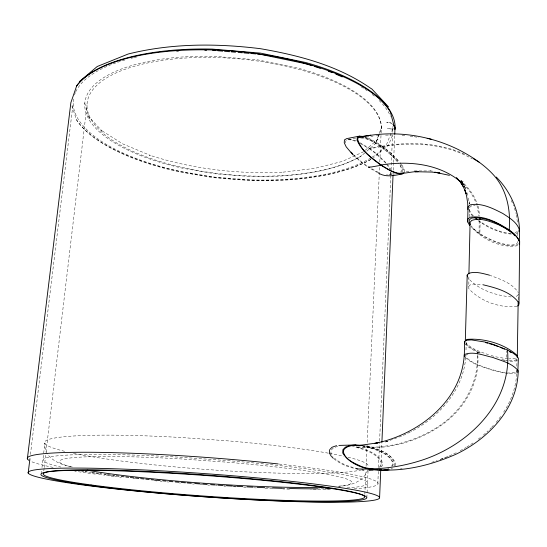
<?xml version="1.0" encoding="UTF-8"?>
<svg xmlns="http://www.w3.org/2000/svg" width="547" height="547" viewBox="0 0 547 547"><rect width="100%" height="100%" fill="white"/><g stroke="black" fill="none" stroke-linecap="round" stroke-linejoin="round"><path stroke-width="0.41" stroke-dasharray="2.73 2.05" d="M517.818 235.668L517.865 231.449M516.826 366.196L516.949 358.682M518.207 299.79L518.289 294.272M506.501 357.328L506.618 350.887M518.57 243.771C513.1 247.812 505.736 244.851 499.787 243.545C492.485 241.145 485.517 237.822 479.056 233.658L479.199 220.051M517.592 241.528L517.243 243.121C512.074 246.957 505.1 244.147 499.473 242.916C492.573 240.639 485.982 237.501 479.876 233.555L480.122 221.603L478.194 220.099M469.299 216.701L469.627 207.395L471.87 205.631M517.018 306.457C499.931 308.255 480.471 301.431 468.827 288.7L468.882 275.503M464.67 343.42L466.94 345.991L471.206 348.918L477.066 351.947C480.088 383.57 461.292 413.293 434.53 428.937C421.669 436.725 407.44 442.099 392.698 445.026C383.173 446.345 373.334 448.492 363.864 445.955M477.811 355.276C479.89 384.021 463.097 410.872 439.651 426.387C427.904 434.311 414.811 440.096 401.136 443.747C388.664 446.277 375.502 449.613 362.859 446.502M477.832 354.429L477.893 351.899L468.355 346.272L466.229 343.851L466.229 341.978L465.948 351.824M402.202 171.71L402.305 169.194L399.809 164.374M404.206 171.874L404.281 169.878L402.606 166.09L400.206 162.774M390.736 172.059L390.667 173.734L388.849 174.999L386.291 174.944M377.813 483.692L378.353 470.899M378.497 467.487L379.577 441.901M379.611 441.046L390.811 175.785M390.845 174.931L391.023 170.664M391.064 169.816L392.5 135.697M392.643 132.285L392.787 128.873A161.556 63.725 5.2 0 0 392.821 126.596M391.864 174.609L391.919 173.283M380.869 467.111L381.868 443.22M393.067 174.425L393.211 171.013M393.245 170.158L393.532 163.327M393.567 162.48L394.702 135.171M366.859 497.647L367.044 493.415M367.085 492.567L368.083 470.153M395.207 465.661L395.344 462.618C389.197 451.207 374.791 447.836 363.017 445.443M364.835 494.358L365.909 470.495M366.1 466.235L379.57 167.143M379.803 162.028L381.068 133.906M381.109 133.058L381.3 128.798A147.642 58.132 5.2 0 0 184.989 58.05A147.642 58.132 5.2 0 0 121.133 145.488A147.642 58.132 5.2 0 0 361.704 155.621M345.67 142.924L345.779 140.935L347.851 139.697L355.953 138.2M468.034 354.032L465.853 355.106C464.465 388.726 439.651 416.787 410.9 431.72M41.23 473.928L41.613 470.714M41.989 467.5L44.895 443.002L44.936 447.316L46.693 452.738M43.815 470.905L44.116 468.369M44.211 467.521L45.914 453.114M46.016 452.266L87.028 104.833M30.447 454.461L73.168 102.986M379.604 133.359L381.697 126.904L378.811 134.678M394.25 465.935L394.797 464.027C392.185 453.641 379.502 450.304 370.538 447.268M378.524 135.458L376.213 141.68L377.984 139.157L364.001 151.389M379.317 134.118L375.926 143.239L365.403 152.394M367.543 470.276C363.598 481.989 349.444 486.092 338.306 486.201M392.787 128.873L386.503 144.64A161.556 63.725 5.2 0 1 372.288 157.051M392.384 135.553L388.602 144.921L373.389 157.762M503.657 412.137C511.801 399.809 516.71 385.204 516.765 370.367L516.389 371.946C508.225 374.873 499.295 371.187 491.199 369.485C482.406 366.36 472.417 363.946 465.859 356.876L465.853 355.106M496.122 422.441L501.066 416.062M392.069 466.386L393.067 465.23L393.19 462.359C387.543 451.836 374.333 448.574 363.468 446.338M391.467 466.167L392.438 465.039L392.561 462.242C388.384 453.675 378.203 450.578 369.765 447.87M381.314 466.81L382.387 465.593L382.531 462.571C377.389 452.684 365.293 449.183 355.229 446.578M379.03 467.5L381.061 465.196L381.197 462.331C376.268 452.902 364.705 449.579 355.078 447.145M489.845 429.217L490.98 427.986M491.555 427.371L494.406 424.287M468.635 286.464L470.249 284.871L473.586 284.057L482.133 284.618M483.377 435.118L488.081 430.831M518.289 294.717L516.621 296.207L514.235 296.775M364.787 152.928L361.54 155.758A150.022 59.09 5.2 0 1 248.078 176.407L214.636 173.741L182.493 168.196A149.94 59.049 5.2 0 1 85.633 98.672A149.94 59.049 5.2 0 1 214.403 56.3L257.986 59.924L298.532 68.266A150.022 59.09 5.2 0 1 381.396 128.538M478.283 439.138L482.146 436.15M400.479 172.114L401.642 171.293L401.737 168.845L399.31 164.141M515.048 232.919L517.38 231.388M516.238 233.672L518.084 232.461M466.721 447.097L474.365 442.092M460.157 450.735L465.989 447.501M410.134 432.089L402.476 435.781L386.715 441.532M449.347 455.924L457.251 452.273M363.789 151.635L342.374 161.413L314.559 168.421L282.813 172.175L283.325 172.12C238.157 174.377 192.599 169.18 149.529 155.17L150.288 155.382L122.726 143.882L100.956 130.145L102.015 130.993L88.005 115.773L89.359 118.576L84.696 102.857L84.737 104.525M516.594 359.509L514.31 360.48L506.454 360.329M517.387 360.254L515.568 361.02L511.342 361.259L506.447 360.774M391.119 468.957L392.438 468.396M387.324 469.121L388.821 468.492M517.182 372.651C508.662 375.221 499.541 371.625 491.165 369.813C482.064 366.613 471.883 364.056 464.868 357.075M440.362 459.425L446.591 457.025M440.28 459.459L444.834 457.716M445.593 457.422L448.629 456.26L447.371 456.724M337.697 446.311L333.424 447.843L331.085 450.243L330.901 453.299L332.904 456.745M431.658 462.338L437.244 460.629M385.238 442.024L388.459 441.053L385.361 441.832M517.701 245.699C500.724 248.447 481.791 239.333 471.035 226.349M359.714 142.589L369.41 148.305L381.956 145.974L388.541 150.999L399.248 161.454M360.644 143.635L369.382 148.818L381.211 146.664L387.426 151.389L397.546 161.242M353.259 154.398L362.059 162.322L368.514 166.951L370.893 166.534M388.849 174.999L395.46 173.843M353.526 155.396L361.663 162.582L368.493 167.471L371.01 167.033M515.595 358.463L508.58 358.928M361.417 137.823L373.047 136.107M360.589 137.96C368.309 138.131 374.9 142.972 381.204 146.911C411.727 141.502 444.998 143.266 472.382 158.931M365.157 137.372L372.992 140.729L381.943 146.261C409.935 141.42 439.945 142.548 465.962 154.815M473.524 205.392L475.179 205.159M401.491 172.305L403.077 172.086M406.243 171.655L409.45 171.314M376.398 135.772L380.582 135.348M400.466 468.403L402.086 468.246M414.311 170.944L429.149 170.951M385.594 135.15L392.254 135M357.506 447.022L370.558 446.94M357.478 447.617L369.779 447.583M511.199 296.946C495.404 295.435 478.099 289.855 467.555 277.466M333.902 458.803C340.672 464.335 349.389 467.788 357.984 468.998M394.879 128.935L387.632 128.723L394.196 129.174M347.851 139.697L351.659 139.984L356.104 141.482M349.034 138.815L356.138 140.798M361.505 137.564C368.849 138.241 375.126 142.876 381.211 146.664M402.113 135.369L405.341 135.677M511.11 233.412C499.896 232.625 489.435 227.627 480.122 221.603M511.274 234.095C498.994 232.974 487.384 227.436 477.483 220.297M432.465 171.115L428.944 170.719L430.578 170.924M507.821 358.914L495.931 356.849L489.312 355.01M410.175 136.141L413.341 136.6M414.127 136.716L418.934 137.516M357.95 468.649C349.636 466.864 341.055 464.02 334.614 458.256M356.343 468.984L358.012 469.258M501.688 359.55L504.902 360.179M503.363 360.254L505.626 360.699M72.259 467.008C62.919 465.244 52.498 461.689 47.008 453.381M488.587 354.757C480.539 351.817 471.623 349.198 465.695 342.675M489.312 275.114C499.732 279.004 511.971 282.778 518.317 292.57M363.406 136.47L368.828 138.364L375.201 141.639L381.956 145.974M477.893 351.899L481.531 353.417M477.066 351.947L480.916 353.553M377.519 172.572L368.493 167.471M378.51 172.469L368.514 166.951M461.053 180.51L463.124 181.857L461.135 180.544M381.943 146.261L390.592 153.057L399.283 162.021M369.41 148.305L376.069 153.263L386.893 163.608M369.382 148.818L375.686 153.509L385.95 163.307M479.876 233.555L474.714 229.644L471.029 225.829M479.056 233.658L471.336 227.203M381.204 146.911L392.684 156.36L398.866 163.532M392.684 124.313L390.202 122.808L388.493 122.419A6.837 6.332 -3.1 0 1 393.245 124.408M462.769 183.607C469.052 189.344 473.839 196.667 476.656 204.701M462.687 183.518L463.965 184.626M460.608 180.592C468.198 187.019 474.454 195.211 477.51 204.749M473.401 215.901L471.302 213.651L469.449 210.151L469.381 206.889M472.724 216.263L469.148 211.805M462.017 182.616L464.649 185.563L462.065 182.548M386.408 163.929L389.806 169.091M387.372 164.264L390.955 169.707M400.349 163.327L402.291 166.302L403.802 170.91M464.266 186.336L465.887 188.927L464.164 185.959L465.442 188.941M464.171 185.994L465.887 188.927M511.247 200.448L513.654 205.829M71.91 105.892L76.457 119.786A163.772 64.608 5.2 0 0 178.336 171.69L213.166 177.659L249.316 180.537A163.861 64.655 5.2 0 0 372.555 158.452M514.488 208.216L516.19 213.863M466.94 192.688L468.239 197.255M476.97 205.453L478.953 215.908M478.064 206.185L479.815 216.106M516.334 214.697L517.619 223.867M468.451 198.021L469.347 204.106L469.264 201.18L469.312 203.628M279.155 464.061A175.765 13.743 4.1 0 1 352.972 488.833M330.32 489.565A175.765 13.743 4.1 0 1 310.737 489.565M289.527 489.155A175.765 13.743 4.1 0 1 282.813 488.956M272.502 488.601A175.765 13.743 4.1 0 1 263.791 488.252M256.365 487.917A175.765 13.743 4.1 0 1 253.849 487.801M246.232 487.418A175.765 13.743 4.1 0 1 243.668 487.288M235.948 486.864A175.765 13.743 4.1 0 1 233.371 486.714M225.651 486.256A175.765 13.743 4.1 0 1 223.976 486.146M217.214 485.715A175.765 13.743 4.1 0 1 215.511 485.606M209.528 485.203A175.765 13.743 4.1 0 1 207.812 485.08M202.67 484.717A175.765 13.743 4.1 0 1 200.099 484.533M194.117 484.088A175.765 13.743 4.1 0 1 192.414 483.958M180.578 483.022A175.765 13.743 4.1 0 1 178.89 482.878M168.715 482.016A175.765 13.743 4.1 0 1 167.026 481.866M161.967 481.415A175.765 13.743 4.1 0 1 160.292 481.264M156.955 480.95A175.765 13.743 4.1 0 1 153.639 480.642M134.924 478.775A175.765 13.743 4.1 0 1 133.208 478.591M121.359 477.299A175.765 13.743 4.1 0 1 119.704 477.107M116.422 476.731A175.765 13.743 4.1 0 1 114.795 476.54M113.988 476.444A175.765 13.743 4.1 0 1 103.752 475.199M100.32 474.762A175.765 13.743 4.1 0 1 98.617 474.543M95.253 474.105A175.765 13.743 4.1 0 1 74.816 471.172M53.114 467.377A175.765 13.743 4.1 0 1 30.967 461.415M370.736 158.008A161.556 63.725 5.2 0 1 249.111 179.854L212.687 176.954A161.556 63.725 5.2 0 1 76.368 119.533M361.088 86.795A161.556 63.725 5.2 0 1 367.14 90.734M372.145 94.419A161.556 63.725 5.2 0 1 375.796 97.428M379.112 100.484A161.556 63.725 5.2 0 1 390.496 116.34M370.804 159.43A161.474 63.684 5.2 0 1 214.622 177.221L179.019 171.115A161.474 63.684 5.2 0 1 73.626 98.173M74.467 94.966A161.474 63.684 5.2 0 1 75.383 92.573M75.746 91.787A161.474 63.684 5.2 0 1 126.644 59.493M131.075 58.31A161.474 63.684 5.2 0 1 133.365 57.743M134.138 57.558A161.474 63.684 5.2 0 1 137.27 56.833M347.044 487.951A162.774 12.684 4.1 0 0 228.284 460.663L179.348 457.176A162.774 12.684 4.1 0 0 60.888 467.056M324.145 488.779A162.774 12.684 4.1 0 1 318.648 488.827M289.575 488.512A162.774 12.684 4.1 0 1 282.061 488.307M269.103 487.862A162.774 12.684 4.1 0 1 265.596 487.726M235.839 486.276A162.774 12.684 4.1 0 1 233.254 486.126M225.549 485.661A162.774 12.684 4.1 0 1 223.901 485.558M156.852 480.252A162.774 12.684 4.1 0 1 154.404 480.02M126.207 477.025A162.774 12.684 4.1 0 1 124.572 476.834M111.848 475.288A162.774 12.684 4.1 0 1 110.125 475.069M108.409 474.851A162.774 12.684 4.1 0 1 106.706 474.625M91.342 472.478A162.774 12.684 4.1 0 1 87.978 471.972M361.635 469.852A162.138 15.118 4.2 0 1 232.058 471.138A162.138 15.118 4.2 0 1 73.455 453.292M64.621 451.309A162.138 15.118 4.2 0 1 181.071 437.511L229.788 441.005A162.138 15.118 4.2 0 1 328.597 453.217M329.465 453.374A162.138 15.118 4.2 0 1 343.55 456.191M348.001 457.224A162.138 15.118 4.2 0 1 367.905 467.015M338.996 486.18A146.623 11.405 4.1 0 0 225.815 462.099L182.356 459.001A146.623 11.405 4.1 0 0 71.486 466.933M386.743 122.521L387.905 122.473L386.743 122.521M462.441 183.04L460.724 180.12L462.447 183.054"/><path stroke-width="0.82" d="M517.619 305.992L518.809 305.069L518.987 303.052L519.65 241.576C515.869 233.07 506.611 228.885 498.796 224.831C490.351 221.631 480.738 217.303 471.692 220.441L470.092 222.376L468.923 273.815M496.259 177.05C512.942 193.816 521.79 217.624 519.13 241.241L517.681 237.911L514.296 234.02L509.175 229.863C510.871 210.431 507.014 189.809 493.558 174.978C484.074 164.579 472.123 156.791 459.733 150.275C428.8 134.576 391.912 129.618 358.237 137.653L357.663 139.205C360.76 150.801 372.104 158.015 381.102 164.996C386.127 168.271 391.372 171.375 397.177 173.037C404.158 174.206 411.2 171.409 418.25 171.655L415.009 171.71L431.836 172.073L439.891 172.975L434.742 172.209L449.429 175.355M518.166 301.937L517.277 357.3L517.298 355.584C504.765 343.824 483.787 337.909 466.796 339.42L465.312 340.76L467.193 275.086L468.663 273.384C475.432 271.073 482.666 273.473 489.312 275.114M464.294 356.466L464.656 341.431L466.947 340.22L471.391 339.906L484.97 342.025L492.881 344.254L507.493 350.032C512.348 403.789 467.186 446.53 419.152 461.053C407.016 464.8 394.517 467.241 381.854 468.307C374.216 469.094 366.538 469.08 359.502 465.634C353.232 462.618 344.61 459.227 343.352 451.501L344.001 449.456C348.036 444.82 354.989 445.333 360.569 445.518M469.661 225.473L467.671 221.863L467.958 209.576L468.136 206.643L470.509 204.769C481.914 202.746 492.997 208.469 502.871 213.521C509.154 217.679 516.683 221.897 519.253 229.446L518.836 231.402M379.591 497.832A176.23 11.583 4.1 0 0 117.708 468.895A176.23 11.583 4.1 0 0 114.173 488.751A176.23 11.583 4.1 0 0 379.591 497.832L380.726 470.523M381.902 442.366L393.033 175.279M394.743 134.316L394.955 129.201L390.298 111.882A161.474 63.684 5.2 0 0 261.076 54.344L257.575 54.05M329.554 449.784L329.362 453.025L331.482 456.677M467.671 221.863L467.849 219.019L470.229 217.214C484.211 215.272 497.688 222.67 509.175 229.863M519.465 243.996L519.65 241.576M28.184 473.093L29.935 458.701M27.35 458.878L70.864 102.679L76.696 85.804A163.772 64.608 5.2 0 1 212.277 49.1L260.543 53.121L305.424 62.447A163.861 64.655 5.2 0 1 395.057 128.942A6.837 6.332 -3.1 0 0 394.271 125.748M517.79 372.411L518.392 358.237L516.703 355.878L512.99 353.068L507.493 350.032M394.955 129.201L394.907 129.311A6.837 6.325 18.2 0 0 393.512 125.119M330.053 449.278L332.043 447.248L336.569 445.627M79.294 81.667L97.243 66.495L128.162 54.016C171.416 43.213 216.345 43.247 260.372 48.683C299.031 55.363 337.971 65.517 370.586 88.224L371.857 88.997L388.52 106.891M378.278 172.934C385.642 177.666 394.346 175.573 402.298 173.884L404.178 172.544M363.406 136.47L359.413 136.141L357.239 137.447L357.095 140.285C361.772 151.15 371.857 158.445 381.088 165.276C387.591 169.119 394.401 174.117 402.298 173.884M359.413 136.141L346.613 138.63L344.412 139.936L344.261 142.746L346.176 146.822L352.931 154.801M378.38 442.728L374.996 443.385C418.12 434.783 461.73 401.348 464.273 354.579C473.312 350.873 483.548 355.488 492.594 357.376C501.428 360.788 512.019 363.044 518.194 370.75C517.77 408.431 488.156 439.022 455.781 454.325C429.039 466.119 398.688 473.182 369.464 468.752M377.574 442.872L359.57 445.429M371.01 167.033L381.088 165.276M370.839 135.171L359.728 136.812L362.073 136.723M389.143 469.798C373.04 471.863 351.912 467.459 342.702 452.991L342.887 449.723L345.342 447.166L349.827 445.531L355.906 444.95L363.017 445.443M373.047 470.126L368.945 470.386M381.102 164.996C407.891 160.702 438.024 163.444 459.781 181.057M383.577 470.174L387.379 469.723M352.719 446.037L354.347 445.88M338.873 445.415L355.906 444.95M357.984 468.998L369.451 469.087M379.707 469.75L381.3 469.811M212.633 50.303L216.024 50.591M217.72 50.727L222.807 51.151M224.502 51.295L229.59 51.719M231.285 51.862L235.525 52.211M238.068 52.423L242.307 52.779M244.003 52.922L249.097 53.346M250.793 53.49L255.88 53.914M482.878 284.727C495.767 287.838 510.994 291.654 518.987 303.052M362.176 469.941L363.844 470.215M427.173 138.316L431.309 139.253M485.387 342.538L487.623 343.167M489.114 343.591L492.095 344.425M492.84 344.637L497.941 346.456M500.129 347.229L504.464 349.136M509.606 351.728L511.096 352.541M473.237 158.603L479.028 162.11M474.974 217.583L477.552 219.593M513.168 233.897C501.633 224.66 486.809 216.373 471.596 218.048L469.347 219.75L469.169 222.431L470.283 224.468M332.091 457.21L333.294 458.27M456.943 178.548L461.299 182.917L456.389 177.474M351.024 152.128L352.699 153.83M513.701 234.513L514.775 235.736M460.355 182.103L463.405 186.643M462.974 185.857L460.8 182.26L463.822 187.901L466.188 193.775L464.909 189.754L466.618 196.127L467.671 202.999L467.958 209.576M467.193 275.086L467.432 276.673M479.904 217.679L479.992 219.251M464.656 341.431L464.67 343.42M28.834 460.294A175.765 13.743 4.1 0 1 99.192 452.362A175.765 13.743 4.1 0 1 278.232 463.959M76.601 86.009A161.556 63.725 5.2 0 1 258.526 53.934L304.269 63.418A161.556 63.725 5.2 0 1 311.968 65.661M314.491 66.447A161.556 63.725 5.2 0 1 320.282 68.334M328.255 71.172A161.556 63.725 5.2 0 1 332.097 72.648M335.824 74.153A161.556 63.725 5.2 0 1 342.237 76.922M176.777 51.186A161.474 63.684 5.2 0 1 178.425 51.062M204.831 50.201A161.474 63.684 5.2 0 1 206.568 50.215M321.951 487.22A146.623 11.405 4.1 0 1 87.158 470.188M328.863 488.703A162.774 12.684 4.1 0 1 325.096 488.765M317.841 488.833A162.774 12.684 4.1 0 1 289.575 488.512M282.061 488.307A162.774 12.684 4.1 0 1 272.597 487.992M264.721 487.692A162.774 12.684 4.1 0 1 257.131 487.363M252.946 487.172A162.774 12.684 4.1 0 1 247.012 486.878M242.731 486.652A162.774 12.684 4.1 0 1 236.701 486.324M232.393 486.078A162.774 12.684 4.1 0 1 226.369 485.715M223.08 485.51A162.774 12.684 4.1 0 1 218.096 485.189M214.759 484.97A162.774 12.684 4.1 0 1 210.568 484.683M207.204 484.444A162.774 12.684 4.1 0 1 203.005 484.143M199.655 483.897A162.774 12.684 4.1 0 1 194.643 483.521M191.327 483.261A162.774 12.684 4.1 0 1 187.149 482.926M185.454 482.789A162.774 12.684 4.1 0 1 181.214 482.44M178.671 482.228A162.774 12.684 4.1 0 1 175.272 481.934M172.729 481.716A162.774 12.684 4.1 0 1 169.351 481.415M165.987 481.114A162.774 12.684 4.1 0 1 162.644 480.806M160.148 480.567A162.774 12.684 4.1 0 1 156.852 480.252M153.591 479.938A162.774 12.684 4.1 0 1 150.979 479.678M149.235 479.507A162.774 12.684 4.1 0 1 145.762 479.151M144.025 478.974A162.774 12.684 4.1 0 1 140.565 478.611M138.849 478.427A162.774 12.684 4.1 0 1 135.43 478.057M133.728 477.873A162.774 12.684 4.1 0 1 130.364 477.497M128.689 477.312A162.774 12.684 4.1 0 1 126.207 477.025M123.752 476.738A162.774 12.684 4.1 0 1 121.331 476.458M118.849 476.157A162.774 12.684 4.1 0 1 116.21 475.835M114.46 475.616A162.774 12.684 4.1 0 1 112.716 475.398M110.125 475.069A162.774 12.684 4.1 0 1 108.409 474.851M105.858 474.516A162.774 12.684 4.1 0 1 104.176 474.29M101.68 473.955A162.774 12.684 4.1 0 1 100.033 473.723M98.412 473.497A162.774 12.684 4.1 0 1 96.005 473.162M94.433 472.929A162.774 12.684 4.1 0 1 92.108 472.594M87.062 471.829A162.774 12.684 4.1 0 1 85.236 471.541M83.438 471.261A162.774 12.684 4.1 0 1 81.667 470.974M91.048 484.943A161.091 10.564 4.1 0 0 359.475 499.24A161.091 10.564 4.1 0 0 161.591 472.225A161.091 10.564 4.1 0 0 91.048 484.943M89.209 485.415A163.307 10.625 4.1 0 0 361.464 499.979A163.307 10.625 4.1 0 0 161.215 472.704A163.307 10.625 4.1 0 0 89.209 485.415"/></g></svg>
